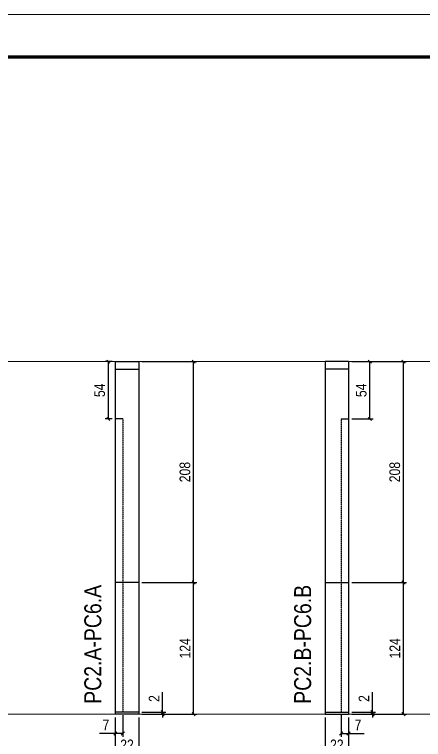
# Model space of a CAD drawing. Extents: x 2282 to 12463, y 760 to 16806.
# Drawn here: x 6475 to 6859, y 13761 to 14444 of the extents above; entities that cross this region are included whole.
import ezdxf

# ---------------------------------------------------------------- set-up
doc = ezdxf.new("R2010")
doc.units = 0
doc.linetypes.add('DASHED', pattern=[0.75, 0.5, -0.25])
doc.linetypes.add('HIDDEN', pattern=[0.375, 0.25, -0.125])
for name, color, linetype, lineweight in [('CARIMBO', 255, 'Continuous', 9), ('Folhas', 255, 'Continuous', 9), ('SARRAFO DE PRESSAO', 251, 'DASHED', 9)]:
    doc.layers.add(name, color=color, linetype=linetype, lineweight=lineweight)
for name, color, linetype in [('COTA', 241, 'Continuous'), ('NOMENCLATURA', 7, 'Continuous'), ('Painéis', 200, 'Continuous'), ('SARR_2.2x7', 40, 'Continuous')]:
    doc.layers.add(name, color=color, linetype=linetype)
doc.styles.add('ARIAL_NARROW', font='ARIALN.TTF', dxfattribs={"height": 0.2})
doc.styles.add('COTA TECNICA', font='techl___.ttf', dxfattribs={"height": 10})
doc.styles.add('COTA TECNICA-50', font='techl___.ttf', dxfattribs={"height": 10})
doc.dimstyles.new('COTA PAINEL-50', dxfattribs={"dimtxt": 10, "dimasz": 3, "dimexe": 3, "dimexo": 3, "dimgap": 3, "dimtad": 1, "dimdec": 1, "dimzin": 12, "dimdsep": 46, "dimtxsty": 'COTA TECNICA-50', "dimblk1": 'OBLIQUE', "dimblk2": 'OBLIQUE', "dimsah": 1, "dimcen": 0.9, "dimclrd": 4, "dimclre": 4, "dimclrt": 240, "dimadec": 1, "dimazin": 3, "dimtfac": 1, "dimtdec": 1, "dimtmove": 0, "dimatfit": 3, "dimfxl": 1, "dimtolj": 1, "dimtzin": 12, "dimarcsym": 0})
doc.dimstyles.new('PAINEL', dxfattribs={"dimtxt": 10, "dimasz": 3, "dimexe": 3, "dimexo": 3, "dimgap": 3, "dimtad": 1, "dimdec": 1, "dimzin": 12, "dimdsep": 46, "dimtxsty": 'COTA TECNICA', "dimblk1": 'OBLIQUE', "dimblk2": 'OBLIQUE', "dimsah": 1, "dimcen": 0.9, "dimclrd": 4, "dimclre": 4, "dimclrt": 240, "dimadec": 1, "dimazin": 3, "dimtfac": 1, "dimtdec": 1, "dimtmove": 0, "dimatfit": 3, "dimfxl": 1, "dimtolj": 1, "dimtzin": 12, "dimarcsym": 0})

# ---------------------------------------------------------------- blocks, each defined once
blk = doc.blocks.new('9999999999')
at = {"layer": 'Folhas'}
blk.add_lwpolyline([(98138.98, 34190.21), (99623.98, 34190.21), (99623.98, 35240.21), (98138.98, 35240.21)], close=True, dxfattribs=at)
at = {"layer": 'Folhas', "color": 30, "const_width": 3}
blk.add_lwpolyline([(98213.98, 34230.21), (99583.98, 34230.21), (99583.98, 35200.21), (98213.98, 35200.21)], close=True, dxfattribs=at)
blk = doc.blocks.new('_Oblique')
at = {"color": 0, "linetype": 'ByBlock', "lineweight": -2}
blk.add_line((-0.5, -0.5), (0.5, 0.5), dxfattribs=at)
blk = doc.blocks.new('*D234')
at = {"layer": 'COTA', "color": 4, "lineweight": -2, "transparency": 16777216}
for p, q in [((6613.95, 13787.07), (6613.95, 13805.87)), ((6594.42, 13787.07), (6616.95, 13787.07)), ((6594.42, 13785.07), (6616.95, 13785.07)), ((6613.95, 13785.07), (6613.95, 13787.07)), ((6613.95, 13785.07), (6613.95, 13782.07))]:
    blk.add_line(p, q, dxfattribs=at)
at = {"layer": 'Defpoints', "color": 0, "transparency": 16777216}
for p in [(6591.42, 13787.07), (6591.42, 13785.07), (6613.95, 13785.07)]:
    blk.add_point(p, dxfattribs=at)
at = {"layer": 'COTA', "color": 4, "lineweight": -2, "transparency": 16777216, "xscale": 3, "yscale": 3, "zscale": 3}
for p, rotation in [((6613.95, 13787.07), 270), ((6613.95, 13785.07), 90)]:
    blk.add_blockref('_Oblique', p, dxfattribs=dict(at, rotation=rotation))
at = {"layer": 'COTA', "color": 240, "transparency": 16777216, "insert": (6605.95, 13799.82), "char_height": 10, "attachment_point": 5, "rotation": 90, "style": 'COTA TECNICA-50'}
blk.add_mtext('\\A1;2', dxfattribs=at)
blk = doc.blocks.new('*D235')
at = {"layer": 'COTA', "color": 4, "linetype": 'ByBlock', "lineweight": -2, "transparency": 16777216}
for p, q in [((6594.42, 13909.07), (6646.08, 13909.07)), ((6643.08, 13785.07), (6643.08, 13909.07)), ((6594.42, 13785.07), (6646.08, 13785.07))]:
    blk.add_line(p, q, dxfattribs=at)
at = {"layer": 'Defpoints', "color": 0, "linetype": 'ByBlock', "transparency": 16777216}
for p in [(6591.42, 13909.07), (6643.08, 13909.07), (6591.42, 13785.07)]:
    blk.add_point(p, dxfattribs=at)
at = {"layer": 'COTA', "color": 4, "linetype": 'ByBlock', "lineweight": -2, "transparency": 16777216, "xscale": 3, "yscale": 3, "zscale": 3}
for p, rotation in [((6643.08, 13909.07), 90), ((6643.08, 13785.07), 270)]:
    blk.add_blockref('_Oblique', p, dxfattribs=dict(at, rotation=rotation))
at = {"layer": 'COTA', "color": 240, "linetype": 'ByBlock', "transparency": 16777216, "insert": (6635.01, 13847.07), "char_height": 10, "attachment_point": 5, "rotation": 90, "style": 'COTA TECNICA'}
blk.add_mtext('\\A1;124', dxfattribs=at)
blk = doc.blocks.new('*D238')
at = {"layer": 'COTA', "color": 4, "linetype": 'ByBlock', "lineweight": -2, "transparency": 16777216}
for p, q in [((6569.42, 13782.07), (6569.42, 13745.15)), ((6591.42, 13782.07), (6591.42, 13745.15)), ((6591.42, 13748.15), (6569.42, 13748.15))]:
    blk.add_line(p, q, dxfattribs=at)
at = {"layer": 'Defpoints', "color": 0, "linetype": 'ByBlock', "transparency": 16777216}
for p in [(6569.42, 13785.07), (6591.42, 13785.07), (6569.42, 13748.15)]:
    blk.add_point(p, dxfattribs=at)
at = {"layer": 'COTA', "color": 4, "linetype": 'ByBlock', "lineweight": -2, "transparency": 16777216, "xscale": 3, "yscale": 3, "zscale": 3, "rotation": 180}
blk.add_blockref('_Oblique', (6569.42, 13748.15), dxfattribs=at)
at = {"layer": 'COTA', "color": 4, "linetype": 'ByBlock', "lineweight": -2, "transparency": 16777216, "xscale": 3, "yscale": 3, "zscale": 3}
blk.add_blockref('_Oblique', (6591.42, 13748.15), dxfattribs=at)
at = {"layer": 'COTA', "color": 240, "linetype": 'ByBlock', "transparency": 16777216, "insert": (6580.42, 13756.15), "char_height": 10, "attachment_point": 5, "style": 'COTA TECNICA'}
blk.add_mtext('\\A1;22', dxfattribs=at)
blk = doc.blocks.new('*D236')
at = {"layer": 'COTA', "color": 4, "linetype": 'ByBlock', "lineweight": -2, "transparency": 16777216}
for p, q in [((6594.42, 14117.07), (6646.08, 14117.07)), ((6643.08, 13909.07), (6643.08, 14117.07)), ((6594.42, 13909.07), (6646.08, 13909.07))]:
    blk.add_line(p, q, dxfattribs=at)
at = {"layer": 'Defpoints', "color": 0, "linetype": 'ByBlock', "transparency": 16777216}
for p in [(6591.42, 14117.07), (6643.08, 14117.07), (6591.42, 13909.07)]:
    blk.add_point(p, dxfattribs=at)
at = {"layer": 'COTA', "color": 4, "linetype": 'ByBlock', "lineweight": -2, "transparency": 16777216, "xscale": 3, "yscale": 3, "zscale": 3}
for p, rotation in [((6643.08, 14117.07), 90), ((6643.08, 13909.07), 270)]:
    blk.add_blockref('_Oblique', p, dxfattribs=dict(at, rotation=rotation))
at = {"layer": 'COTA', "color": 240, "linetype": 'ByBlock', "transparency": 16777216, "insert": (6634.96, 14013.07), "char_height": 10, "attachment_point": 5, "rotation": 90, "style": 'COTA TECNICA'}
blk.add_mtext('\\A1;208', dxfattribs=at)
blk = doc.blocks.new('*D237')
at = {"layer": 'COTA', "color": 4, "lineweight": -2, "transparency": 16777216}
for p, q in [((6569.42, 13782.07), (6569.42, 13763.9)), ((6576.42, 13784.07), (6576.42, 13763.9)), ((6569.42, 13766.9), (6554.69, 13766.9)), ((6576.42, 13766.9), (6569.42, 13766.9))]:
    blk.add_line(p, q, dxfattribs=at)
at = {"layer": 'Defpoints', "color": 0, "transparency": 16777216}
for p in [(6569.42, 13785.07), (6576.42, 13787.07), (6569.42, 13766.9)]:
    blk.add_point(p, dxfattribs=at)
at = {"layer": 'COTA', "color": 4, "lineweight": -2, "transparency": 16777216, "xscale": 3, "yscale": 3, "zscale": 3, "rotation": 180}
blk.add_blockref('_Oblique', (6569.42, 13766.9), dxfattribs=at)
at = {"layer": 'COTA', "color": 4, "lineweight": -2, "transparency": 16777216, "xscale": 3, "yscale": 3, "zscale": 3}
blk.add_blockref('_Oblique', (6576.42, 13766.9), dxfattribs=at)
at = {"layer": 'COTA', "color": 240, "transparency": 16777216, "insert": (6560.56, 13774.97), "char_height": 10, "attachment_point": 5, "style": 'COTA TECNICA-50'}
blk.add_mtext('\\A1;7', dxfattribs=at)
blk = doc.blocks.new('*D239')
at = {"layer": 'COTA', "color": 4, "lineweight": -2, "transparency": 16777216}
for p, q in [((6566.42, 14117.07), (6559.86, 14117.07)), ((6562.86, 14063.07), (6562.86, 14117.07)), ((6566.42, 14063.07), (6559.86, 14063.07))]:
    blk.add_line(p, q, dxfattribs=at)
at = {"layer": 'Defpoints', "color": 0, "transparency": 16777216}
for p in [(6562.86, 14117.07), (6569.42, 14117.07), (6569.42, 14063.07)]:
    blk.add_point(p, dxfattribs=at)
at = {"layer": 'COTA', "color": 4, "lineweight": -2, "transparency": 16777216, "xscale": 3, "yscale": 3, "zscale": 3}
for p, rotation in [((6562.86, 14117.07), 90), ((6562.86, 14063.07), 270)]:
    blk.add_blockref('_Oblique', p, dxfattribs=dict(at, rotation=rotation))
at = {"layer": 'COTA', "color": 240, "transparency": 16777216, "insert": (6554.75, 14090.07), "char_height": 10, "attachment_point": 5, "rotation": 90, "style": 'COTA TECNICA'}
blk.add_mtext('\\A1;54', dxfattribs=at)
blk = doc.blocks.new('*D240')
at = {"layer": 'COTA', "color": 4, "lineweight": -2, "transparency": 16777216}
for p, q in [((6811.41, 13787.07), (6811.41, 13805.87)), ((6791.88, 13787.07), (6814.41, 13787.07)), ((6791.88, 13785.07), (6814.41, 13785.07)), ((6811.41, 13785.07), (6811.41, 13787.07)), ((6811.41, 13785.07), (6811.41, 13782.07))]:
    blk.add_line(p, q, dxfattribs=at)
at = {"layer": 'Defpoints', "color": 0, "transparency": 16777216}
for p in [(6788.88, 13787.07), (6788.88, 13785.07), (6811.41, 13785.07)]:
    blk.add_point(p, dxfattribs=at)
at = {"layer": 'COTA', "color": 4, "lineweight": -2, "transparency": 16777216, "xscale": 3, "yscale": 3, "zscale": 3}
for p, rotation in [((6811.41, 13787.07), 270), ((6811.41, 13785.07), 90)]:
    blk.add_blockref('_Oblique', p, dxfattribs=dict(at, rotation=rotation))
at = {"layer": 'COTA', "color": 240, "transparency": 16777216, "insert": (6803.41, 13799.82), "char_height": 10, "attachment_point": 5, "rotation": 90, "style": 'COTA TECNICA-50'}
blk.add_mtext('\\A1;2', dxfattribs=at)
blk = doc.blocks.new('*D241')
at = {"layer": 'COTA', "color": 4, "linetype": 'ByBlock', "lineweight": -2, "transparency": 16777216}
for p, q in [((6791.88, 13909.07), (6843.54, 13909.07)), ((6840.54, 13785.07), (6840.54, 13909.07)), ((6791.88, 13785.07), (6843.54, 13785.07))]:
    blk.add_line(p, q, dxfattribs=at)
at = {"layer": 'Defpoints', "color": 0, "linetype": 'ByBlock', "transparency": 16777216}
for p in [(6788.88, 13909.07), (6840.54, 13909.07), (6788.88, 13785.07)]:
    blk.add_point(p, dxfattribs=at)
at = {"layer": 'COTA', "color": 4, "linetype": 'ByBlock', "lineweight": -2, "transparency": 16777216, "xscale": 3, "yscale": 3, "zscale": 3}
for p, rotation in [((6840.54, 13909.07), 90), ((6840.54, 13785.07), 270)]:
    blk.add_blockref('_Oblique', p, dxfattribs=dict(at, rotation=rotation))
at = {"layer": 'COTA', "color": 240, "linetype": 'ByBlock', "transparency": 16777216, "insert": (6832.47, 13847.07), "char_height": 10, "attachment_point": 5, "rotation": 90, "style": 'COTA TECNICA'}
blk.add_mtext('\\A1;124', dxfattribs=at)
blk = doc.blocks.new('*D244')
at = {"layer": 'COTA', "color": 4, "linetype": 'ByBlock', "lineweight": -2, "transparency": 16777216}
for p, q in [((6766.88, 13782.07), (6766.88, 13745.15)), ((6788.88, 13782.07), (6788.88, 13745.15)), ((6766.88, 13748.15), (6788.88, 13748.15))]:
    blk.add_line(p, q, dxfattribs=at)
at = {"layer": 'Defpoints', "color": 0, "linetype": 'ByBlock', "transparency": 16777216}
for p in [(6766.88, 13785.07), (6788.88, 13785.07), (6788.88, 13748.15)]:
    blk.add_point(p, dxfattribs=at)
at = {"layer": 'COTA', "color": 4, "linetype": 'ByBlock', "lineweight": -2, "transparency": 16777216, "xscale": 3, "yscale": 3, "zscale": 3, "rotation": 180}
blk.add_blockref('_Oblique', (6766.88, 13748.15), dxfattribs=at)
at = {"layer": 'COTA', "color": 4, "linetype": 'ByBlock', "lineweight": -2, "transparency": 16777216, "xscale": 3, "yscale": 3, "zscale": 3}
blk.add_blockref('_Oblique', (6788.88, 13748.15), dxfattribs=at)
at = {"layer": 'COTA', "color": 240, "linetype": 'ByBlock', "transparency": 16777216, "insert": (6777.88, 13756.15), "char_height": 10, "attachment_point": 5, "style": 'COTA TECNICA'}
blk.add_mtext('\\A1;22', dxfattribs=at)
blk = doc.blocks.new('*D242')
at = {"layer": 'COTA', "color": 4, "linetype": 'ByBlock', "lineweight": -2, "transparency": 16777216}
for p, q in [((6791.88, 14117.07), (6843.54, 14117.07)), ((6840.54, 13909.07), (6840.54, 14117.07)), ((6791.88, 13909.07), (6843.54, 13909.07))]:
    blk.add_line(p, q, dxfattribs=at)
at = {"layer": 'Defpoints', "color": 0, "linetype": 'ByBlock', "transparency": 16777216}
for p in [(6788.88, 14117.07), (6840.54, 14117.07), (6788.88, 13909.07)]:
    blk.add_point(p, dxfattribs=at)
at = {"layer": 'COTA', "color": 4, "linetype": 'ByBlock', "lineweight": -2, "transparency": 16777216, "xscale": 3, "yscale": 3, "zscale": 3}
for p, rotation in [((6840.54, 14117.07), 90), ((6840.54, 13909.07), 270)]:
    blk.add_blockref('_Oblique', p, dxfattribs=dict(at, rotation=rotation))
at = {"layer": 'COTA', "color": 240, "linetype": 'ByBlock', "transparency": 16777216, "insert": (6832.42, 14013.07), "char_height": 10, "attachment_point": 5, "rotation": 90, "style": 'COTA TECNICA'}
blk.add_mtext('\\A1;208', dxfattribs=at)
blk = doc.blocks.new('*D243')
at = {"layer": 'COTA', "color": 4, "lineweight": -2, "transparency": 16777216}
for p, q in [((6781.88, 13784.07), (6781.88, 13763.9)), ((6788.88, 13782.07), (6788.88, 13763.9)), ((6781.88, 13766.9), (6788.88, 13766.9)), ((6788.88, 13766.9), (6803.61, 13766.9))]:
    blk.add_line(p, q, dxfattribs=at)
at = {"layer": 'Defpoints', "color": 0, "transparency": 16777216}
for p in [(6781.88, 13787.07), (6788.88, 13785.07), (6788.88, 13766.9)]:
    blk.add_point(p, dxfattribs=at)
at = {"layer": 'COTA', "color": 4, "lineweight": -2, "transparency": 16777216, "xscale": 3, "yscale": 3, "zscale": 3, "rotation": 180}
blk.add_blockref('_Oblique', (6781.88, 13766.9), dxfattribs=at)
at = {"layer": 'COTA', "color": 4, "lineweight": -2, "transparency": 16777216, "xscale": 3, "yscale": 3, "zscale": 3}
blk.add_blockref('_Oblique', (6788.88, 13766.9), dxfattribs=at)
at = {"layer": 'COTA', "color": 240, "transparency": 16777216, "insert": (6797.75, 13774.97), "char_height": 10, "attachment_point": 5, "style": 'COTA TECNICA-50'}
blk.add_mtext('\\A1;7', dxfattribs=at)
blk = doc.blocks.new('*D245')
at = {"layer": 'COTA', "color": 4, "lineweight": -2, "transparency": 16777216}
for p, q in [((6791.88, 14117.07), (6811.96, 14117.07)), ((6808.96, 14063.07), (6808.96, 14117.07)), ((6791.88, 14063.07), (6811.96, 14063.07))]:
    blk.add_line(p, q, dxfattribs=at)
at = {"layer": 'Defpoints', "color": 0, "transparency": 16777216}
for p in [(6788.88, 14117.07), (6808.96, 14117.07), (6788.88, 14063.07)]:
    blk.add_point(p, dxfattribs=at)
at = {"layer": 'COTA', "color": 4, "lineweight": -2, "transparency": 16777216, "xscale": 3, "yscale": 3, "zscale": 3}
for p, rotation in [((6808.96, 14117.07), 90), ((6808.96, 14063.07), 270)]:
    blk.add_blockref('_Oblique', p, dxfattribs=dict(at, rotation=rotation))
at = {"layer": 'COTA', "color": 240, "transparency": 16777216, "insert": (6800.85, 14090.07), "char_height": 10, "attachment_point": 5, "rotation": 90, "style": 'COTA TECNICA'}
blk.add_mtext('\\A1;54', dxfattribs=at)

msp = doc.modelspace()

# ---------------------------------------------------------------- linework, layer by layer
at = {"layer": 'CARIMBO', "color": 3}
for p, q in [((2282.39, 14117.07), (9611.68, 14117.07)), ((2282.39, 13785.07), (9611.68, 13785.07))]:
    msp.add_line(p, q, dxfattribs=at)
at = {"layer": 'COTA'}
for p, q in [((6576.42, 14063.07), (6569.42, 14063.07)), ((6781.88, 14063.07), (6788.88, 14063.07))]:
    msp.add_line(p, q, dxfattribs=at)
at = {"layer": 'Painéis'}
for p, q in [((6569.42, 14117.07), (6569.42, 13785.07)), ((6569.42, 14117.07), (6591.42, 14117.07)), ((6591.42, 14117.07), (6591.42, 13785.07)), ((6766.88, 14117.07), (6766.88, 13785.07)), ((6788.88, 14117.07), (6766.88, 14117.07)), ((6788.88, 14117.07), (6788.88, 13785.07)), ((6591.42, 13909.07), (6569.42, 13909.07)), ((6766.88, 13909.07), (6788.88, 13909.07)), ((6591.42, 13787.07), (6569.42, 13787.07)), ((6591.42, 13785.07), (6569.42, 13785.07)), ((6766.88, 13787.07), (6788.88, 13787.07)), ((6766.88, 13785.07), (6788.88, 13785.07))]:
    msp.add_line(p, q, dxfattribs=at)
at = {"layer": 'SARR_2.2x7'}
for p, q in [((6569.42, 14110.07), (6591.42, 14110.07)), ((6788.88, 14110.07), (6766.88, 14110.07))]:
    msp.add_line(p, q, dxfattribs=at)
at = {"layer": 'SARR_2.2x7', "linetype": 'HIDDEN'}
for p, q in [((6576.42, 14063.07), (6576.42, 13909.07)), ((6781.88, 14063.07), (6781.88, 13909.07)), ((6576.42, 13909.07), (6576.42, 13787.07)), ((6781.88, 13909.07), (6781.88, 13787.07))]:
    msp.add_line(p, q, dxfattribs=at)

# ---------------------------------------------------------------- block references
at = {"layer": 'SARRAFO DE PRESSAO', "color": 6, "linetype": 'ByBlock'}
msp.add_blockref('9999999999', (-92070.59, -20796.22), dxfattribs=at)

# ---------------------------------------------------------------- texts
at = {"layer": 'NOMENCLATURA', "style": 'ARIAL_NARROW'}
for s, p in [('PC2.A-PC6.A', (6556.25, 13794.84)), ('PC2.B-PC6.B', (6753.71, 13794.84))]:
    msp.add_text(s, height=16, rotation=90, dxfattribs=at).set_placement(p)

# ---------------------------------------------------------------- dimensions: what is measured, and where the dimension line sits
at = {"layer": 'COTA'}
for base, p1, p2, angle, dimstyle, picture, middle in [((6562.86, 14117.07), (6569.42, 14063.07), (6569.42, 14117.07), 90, 'PAINEL', '*D239', (6554.75, 14090.07)), ((6808.96, 14117.07), (6788.88, 14063.07), (6788.88, 14117.07), 90, 'PAINEL', '*D245', (6800.85, 14090.07)), ((6569.42, 13766.9), (6576.42, 13787.07), (6569.42, 13785.07), 0, 'COTA PAINEL-50', '*D237', (6560.56, 13774.97)), ((6788.88, 13766.9), (6781.88, 13787.07), (6788.88, 13785.07), 180, 'COTA PAINEL-50', '*D243', (6797.75, 13774.97))]:
    dim = msp.add_linear_dim(base=base, p1=p1, p2=p2, angle=angle, dimstyle=dimstyle, dxfattribs=at)
    dim.commit()
    dim.dimension.update_dxf_attribs({"geometry": picture, "text_midpoint": middle})
at = {"layer": 'COTA', "linetype": 'ByBlock'}
for base, p1, p2, override, picture, middle in [((6643.08, 14117.07), (6591.42, 13909.07), (6591.42, 14117.07), {"dimarcsym": 2}, '*D236', (6634.96, 14013.07)), ((6840.54, 14117.07), (6788.88, 13909.07), (6788.88, 14117.07), {"dimarcsym": 2}, '*D242', (6832.42, 14013.07)), ((6643.08, 13909.07), (6591.42, 13785.07), (6591.42, 13909.07), {"dimarcsym": 1}, '*D235', (6635.01, 13847.07)), ((6840.54, 13909.07), (6788.88, 13785.07), (6788.88, 13909.07), {"dimarcsym": 1}, '*D241', (6832.47, 13847.07))]:
    dim = msp.add_linear_dim(base=base, p1=p1, p2=p2, angle=90, dimstyle='PAINEL', override=override, dxfattribs=at)
    dim.commit()
    dim.dimension.update_dxf_attribs({"geometry": picture, "text_midpoint": middle})
at = {"layer": 'COTA'}
for base, p1, p2, picture, middle in [((6613.95, 13785.07), (6591.42, 13787.07), (6591.42, 13785.07), '*D234', (6613.95, 13799.82)), ((6811.41, 13785.07), (6788.88, 13787.07), (6788.88, 13785.07), '*D240', (6811.41, 13799.82))]:
    dim = msp.add_linear_dim(base=base, p1=p1, p2=p2, angle=90, dimstyle='COTA PAINEL-50', dxfattribs=at)
    dim.commit()
    dim.dimension.update_dxf_attribs({"geometry": picture, "text_midpoint": middle, "dimtype": 160})
at = {"layer": 'COTA', "linetype": 'ByBlock'}
for base, p1, p2, picture, middle in [((6569.42, 13748.15), (6591.42, 13785.07), (6569.42, 13785.07), '*D238', (6580.42, 13756.15)), ((6788.88, 13748.15), (6766.88, 13785.07), (6788.88, 13785.07), '*D244', (6777.88, 13756.15))]:
    dim = msp.add_linear_dim(base=base, p1=p1, p2=p2, dimstyle='PAINEL', override={"dimarcsym": 2}, dxfattribs=at)
    dim.commit()
    dim.dimension.update_dxf_attribs({"geometry": picture, "text_midpoint": middle})

doc.saveas('drawing.dxf')
